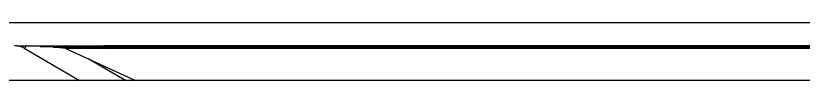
# Model space of a CAD drawing. Header units: millimetres. Extents: x 153 to 4750, y 92 to 3343.
# Drawn here: x 1792 to 1860.6, y 1913.6 to 1918.6 of the extents above; entities that cross this region are included whole.
import ezdxf

# ---------------------------------------------------------------- set-up
doc = ezdxf.new("R2010")
doc.units = ezdxf.units.MM

msp = doc.modelspace()

# ---------------------------------------------------------------- linework, layer by layer
for p, q in [((1763.381, 1918.616), (2181.381, 1918.616)), ((1792.134, 1916.6), (1791.899, 1916.616)), ((1792.134, 1916.6), (1792.381, 1916.616)), ((1792.365, 1916.554), (1792.134, 1916.6)), ((1792.381, 1916.616), (1792.365, 1916.554)), ((1792.588, 1916.478), (1792.365, 1916.554)), ((1792.381, 1916.616), (1792.608, 1916.616)), ((1792.588, 1916.478), (1792.69, 1916.616)), ((1792.645, 1916.616), (1792.588, 1916.478)), ((1792.588, 1916.478), (1792.608, 1916.616)), ((1792.799, 1916.374), (1792.588, 1916.478)), ((1792.608, 1916.616), (1792.645, 1916.616)), ((1792.645, 1916.616), (1792.69, 1916.616)), ((1792.69, 1916.616), (1792.867, 1916.616)), ((1792.938, 1916.616), (1792.799, 1916.374)), ((1792.867, 1916.616), (1792.799, 1916.374)), ((1792.799, 1916.374), (1797.577, 1913.616)), ((1792.867, 1916.616), (1792.938, 1916.616)), ((1793.019, 1916.6), (1792.938, 1916.616)), ((1793.019, 1916.6), (1794.14, 1916.616)), ((1794.14, 1916.554), (1793.019, 1916.6)), ((1794.14, 1916.616), (1794.14, 1916.554)), ((1794.179, 1916.616), (1794.14, 1916.554)), ((1794.14, 1916.616), (1794.179, 1916.616)), ((1795.261, 1916.478), (1794.14, 1916.554)), ((1794.14, 1916.554), (1795.261, 1916.554)), ((1794.179, 1916.616), (1795.261, 1916.616)), ((1795.261, 1916.616), (1795.261, 1916.554)), ((1795.261, 1916.616), (1795.355, 1916.616)), ((1795.261, 1916.478), (1795.313, 1916.554)), ((1795.261, 1916.554), (1795.261, 1916.478)), ((1795.261, 1916.554), (1795.313, 1916.554)), ((1796.381, 1916.374), (1795.261, 1916.478)), ((1795.261, 1916.478), (1796.381, 1916.478)), ((1795.313, 1916.554), (1795.355, 1916.616)), ((1795.313, 1916.554), (1796.381, 1916.554)), ((1795.355, 1916.616), (1796.381, 1916.616)), ((1796.408, 1916.6), (1796.381, 1916.616)), ((1796.381, 1916.616), (1796.381, 1916.554)), ((1796.381, 1916.554), (1796.381, 1916.478)), ((1796.381, 1916.554), (1796.488, 1916.554)), ((1796.381, 1916.478), (1796.381, 1916.374)), ((1796.381, 1916.478), (1796.619, 1916.478)), ((1796.799, 1916.374), (1796.381, 1916.374)), ((1796.381, 1916.374), (1798.335, 1915.487)), ((1796.408, 1916.6), (1799.665, 1916.616)), ((1796.488, 1916.554), (1796.408, 1916.6)), ((1799.801, 1916.554), (1796.488, 1916.554)), ((1796.619, 1916.478), (1796.488, 1916.554)), ((1799.968, 1916.478), (1796.619, 1916.478)), ((1796.799, 1916.374), (1796.619, 1916.478)), ((1800.197, 1916.374), (1796.799, 1916.374)), ((1799.665, 1916.616), (1799.7, 1916.6)), ((1799.7, 1916.6), (1799.801, 1916.554)), ((2145.063, 1916.6), (1799.7, 1916.6)), ((1799.801, 1916.554), (1799.968, 1916.478)), ((1799.801, 1916.554), (2144.961, 1916.554)), ((1799.968, 1916.478), (1800.197, 1916.374)), ((1799.968, 1916.478), (2144.795, 1916.478)), ((2144.566, 1916.374), (1800.197, 1916.374)), ((1801.577, 1913.616), (1798.335, 1915.487)), ((1798.335, 1915.487), (1802.459, 1913.616)), ((1797.577, 1913.616), (1763.881, 1913.616)), ((1801.577, 1913.616), (1797.577, 1913.616)), ((1802.459, 1913.616), (1801.577, 1913.616)), ((1972.381, 1913.616), (1802.459, 1913.616))]:
    msp.add_line(p, q)

doc.saveas('drawing.dxf')
